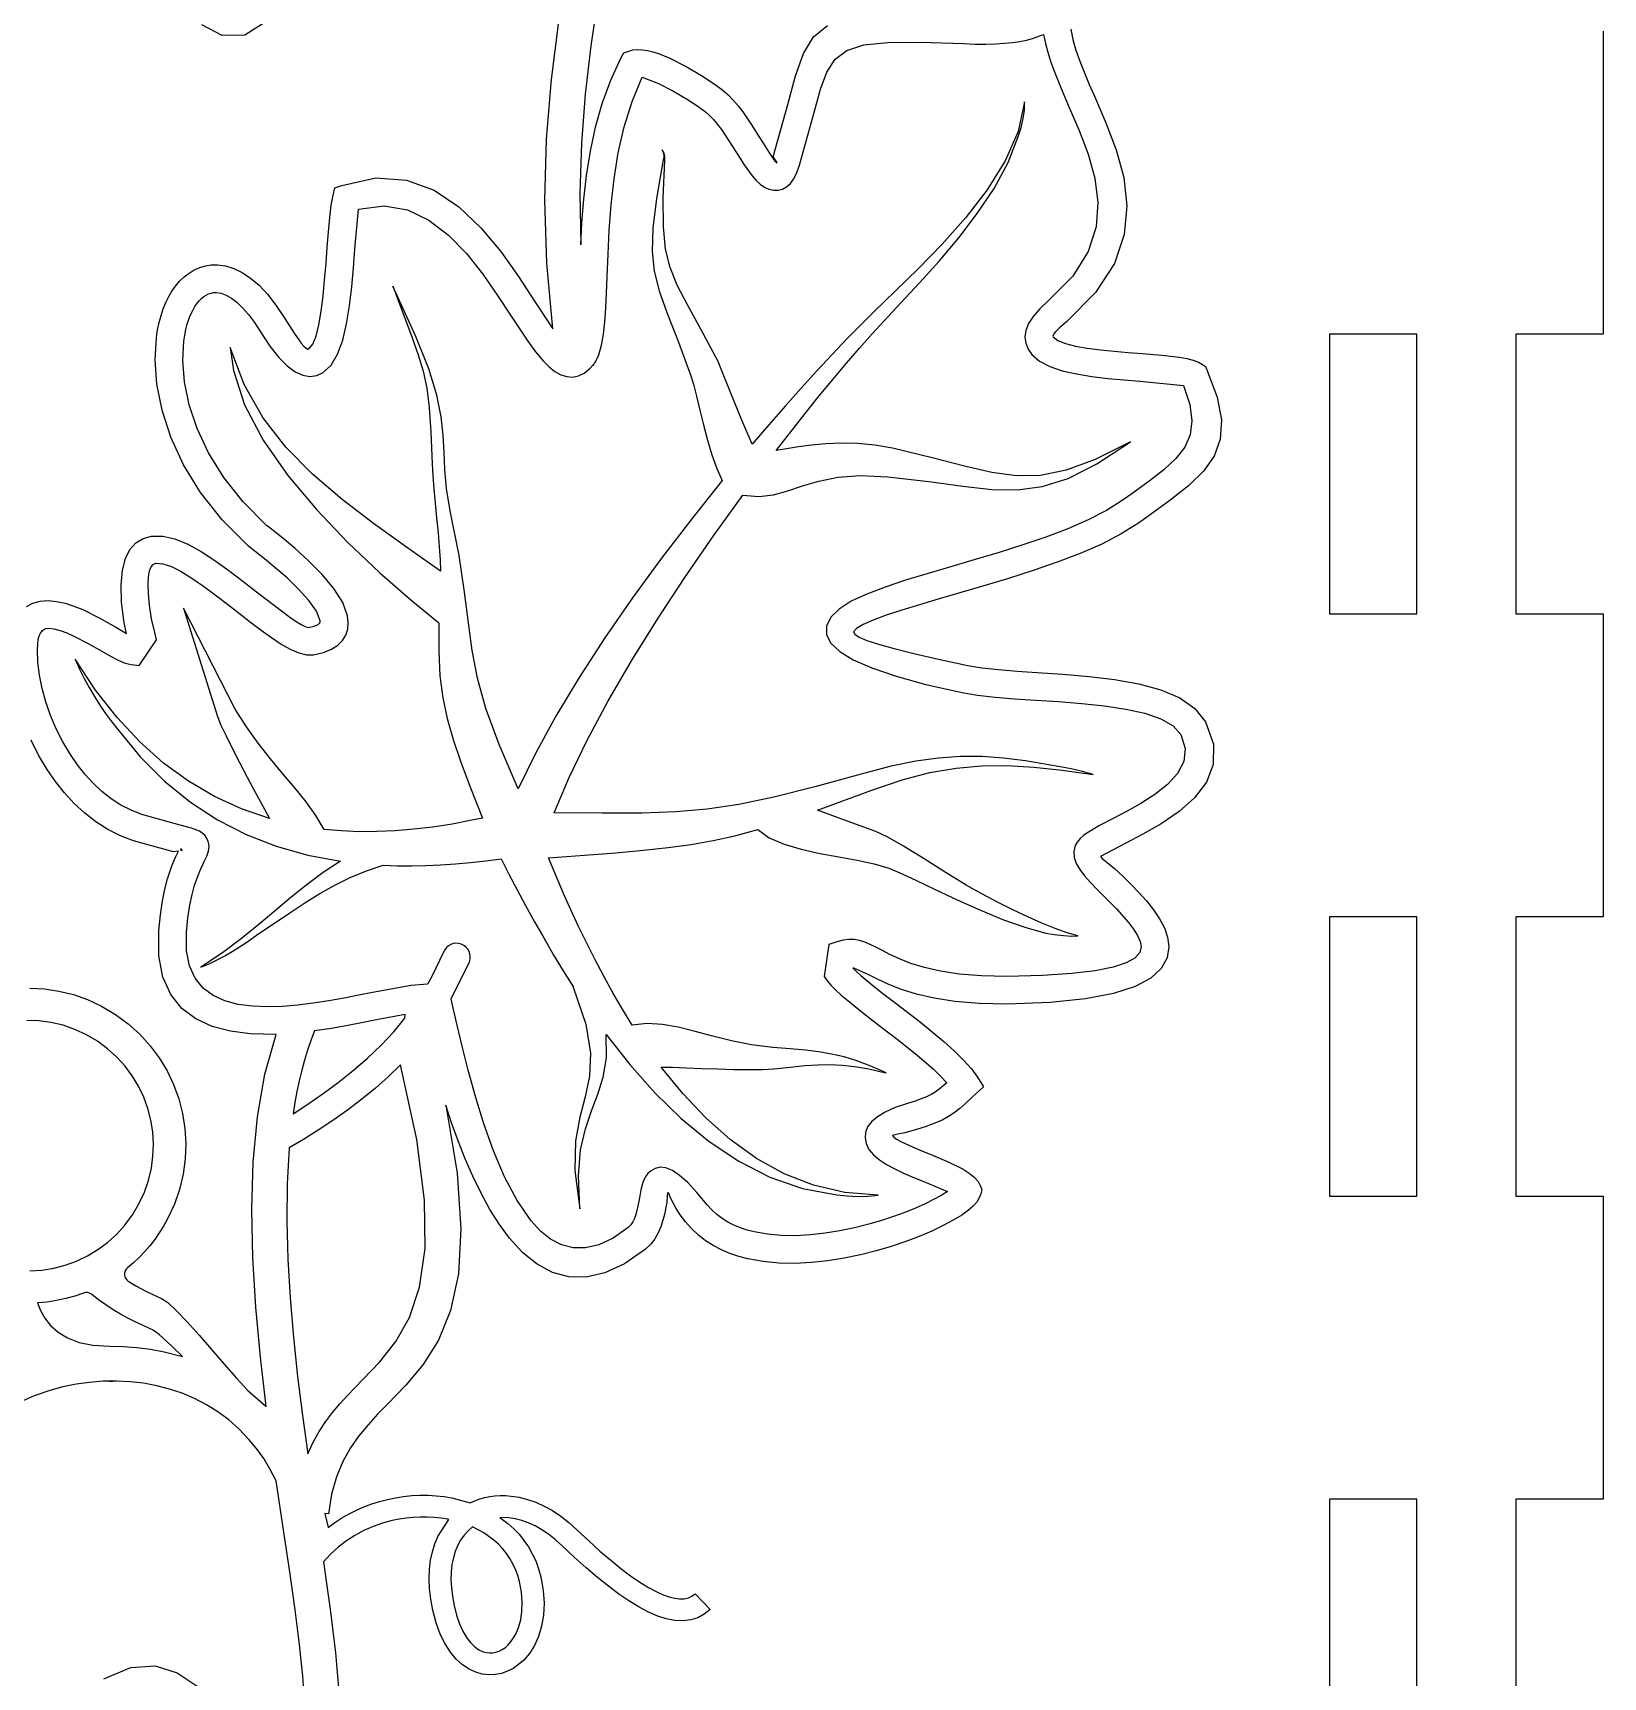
# Model space of a CAD drawing. Extents: x -338 to 50, y -399 to 300.
# Drawn here: x -297.4 to -243.5, y 82.3 to 138.7 of the extents above; entities that cross this region are included whole.
import ezdxf

# ---------------------------------------------------------------- set-up
doc = ezdxf.new("R2010")
doc.units = 0
doc.layers.add('LAYER_1', color=7, linetype='CONTINUOUS')

msp = doc.modelspace()

# ---------------------------------------------------------------- linework, layer by layer
at = {"layer": 'LAYER_1', "color": 250}
for points in [[(-278.0425, 139.8944), (-278.2823, 138.2607), (-278.4725, 136.6045), (-278.6009, 134.9186), (-278.6555, 133.1959), (-278.6241, 131.4293), (-278.5817, 132.1981), (-278.5176, 132.9956), (-278.4241, 133.8125), (-278.293, 134.6393), (-278.1165, 135.4665), (-277.8865, 136.2848), (-277.5952, 137.0845), (-277.2346, 137.8563), (-277.1494, 138.0176), (-276.9766, 138.0806), (-276.8324, 138.1181), (-276.6753, 138.1322), (-276.5071, 138.125), (-276.3295, 138.0983), (-276.1443, 138.054), (-275.9531, 137.994), (-275.7577, 137.9203), (-275.5599, 137.8346), (-275.0079, 137.5528), (-274.4835, 137.242), (-274.0446, 136.9533), (-273.7492, 136.7377), (-273.5667, 136.5781), (-273.392, 136.398), (-273.2248, 136.2014), (-273.0644, 135.9921), (-272.7625, 135.5518), (-272.4825, 135.1087), (-272.2818, 134.788), (-272.1068, 134.5181), (-271.9698, 134.3279), (-271.8831, 134.2464), (-271.9192, 134.2945), (-272.0161, 134.4467), (-271.515, 136.2493), (-271.2503, 137.2342), (-270.9805, 137.9984), (-270.6374, 138.5659), (-270.1529, 138.9604)], [(-297.6606, 119.0115), (-297.436, 119.1259), (-297.1834, 119.1905), (-296.9068, 119.2105), (-296.6221, 119.1869), (-296.3275, 119.1225), (-296.0273, 119.0248), (-295.7257, 118.9012), (-295.1361, 118.6068), (-294.5931, 118.2993), (-294.2237, 118.0876), (-294.3046, 118.4459), (-294.3876, 119.1552), (-294.4047, 119.7558), (-294.36, 120.254), (-294.2579, 120.6561), (-294.1024, 120.9684), (-293.8978, 121.1972), (-293.6481, 121.3488), (-293.3577, 121.4296), (-292.976, 121.4297), (-292.5611, 121.3296), (-292.1199, 121.1453), (-291.6591, 120.8926), (-291.1857, 120.5876), (-290.7063, 120.2461), (-290.2278, 119.8841), (-289.7571, 119.5175), (-289.1454, 119.0415), (-288.6124, 118.6432), (-288.3901, 118.4896), (-288.2049, 118.3751), (-288.0629, 118.3064), (-287.9698, 118.29), (-287.7731, 118.3363), (-287.6458, 118.3908), (-287.6058, 118.4206), (-287.5802, 118.4518), (-287.5679, 118.4843), (-287.5681, 118.5179), (-287.7007, 118.8502), (-287.9622, 119.2214), (-288.3122, 119.6093), (-288.7098, 119.9917), (-289.4856, 120.6508), (-289.9646, 121.0211), (-290.0373, 121.0777), (-290.9421, 121.9876), (-291.6805, 122.9261), (-292.2628, 123.8768), (-292.6993, 124.8235), (-293.0004, 125.7497), (-293.1765, 126.639), (-293.2379, 127.4752), (-293.1948, 128.2417), (-293.1541, 128.507), (-293.1007, 128.761), (-293.0352, 129.0029), (-292.9581, 129.2319), (-292.8698, 129.4473), (-292.7709, 129.6482), (-292.6619, 129.8339), (-292.5433, 130.0036), (-292.397, 130.1773), (-292.2397, 130.3295), (-292.0721, 130.4593), (-291.8948, 130.5658), (-291.7082, 130.648), (-291.5131, 130.7052), (-291.3099, 130.7363), (-291.0992, 130.7406), (-290.8219, 130.7043), (-290.5386, 130.6179), (-290.2509, 130.4793), (-289.9604, 130.2864), (-289.669, 130.0369), (-289.3783, 129.7287), (-289.09, 129.3596), (-288.8059, 128.9275), (-288.4693, 128.3958), (-288.222, 128.0539), (-288.1288, 127.9475), (-288.0544, 127.8805), (-287.9974, 127.8503), (-287.9567, 127.8541), (-287.8232, 128.012), (-287.7107, 128.295), (-287.6164, 128.6803), (-287.5378, 129.1451), (-287.4723, 129.6666), (-287.4172, 130.222), (-287.37, 130.7885), (-287.3279, 131.3433), (-287.287, 131.8789), (-287.2436, 132.3659), (-287.1927, 132.7886), (-287.1294, 133.1314), (-287.07, 133.3798), (-286.8304, 133.4666), (-285.6606, 133.7258), (-284.6073, 133.6509), (-283.6612, 133.301), (-282.8131, 132.7352), (-282.0537, 132.0128), (-281.3736, 131.1928), (-280.7637, 130.3343), (-280.2147, 129.4966), (-279.5799, 128.5438), (-279.7921, 130.7932), (-279.8572, 132.9604), (-279.7961, 135.0581), (-279.6294, 137.0995), (-279.378, 139.0975)], [(-289.3149, 139.1677), (-290.1541, 138.6278), (-290.9373, 138.62), (-291.638, 138.981)], [(-261.7987, 138.8338), (-261.7261, 138.4773), (-261.6201, 138.1081), (-261.4866, 137.7275), (-261.332, 137.3367), (-261.1623, 136.9373), (-260.9839, 136.5305), (-260.5909, 135.6203), (-260.2393, 134.6875), (-259.9818, 133.7352), (-259.8711, 132.7663), (-259.9598, 131.7839), (-260.3006, 130.791), (-260.9462, 129.7906), (-261.9493, 128.7858), (-262.1863, 128.5776), (-262.3353, 128.4258), (-262.3797, 128.3692), (-262.4057, 128.3245), (-262.4144, 128.291), (-262.407, 128.268), (-262.2392, 128.1431), (-261.9756, 128.0386), (-261.6335, 127.9519), (-261.2303, 127.8804), (-260.7831, 127.8214), (-260.3095, 127.7723), (-259.8265, 127.7304), (-259.3516, 127.6931), (-258.6684, 127.6372), (-258.0709, 127.5679), (-257.815, 127.5229), (-257.5934, 127.468), (-257.4104, 127.4012), (-257.2703, 127.3203), (-257.1735, 127.2471), (-257.1226, 127.1314), (-256.7765, 126.1961), (-256.6287, 125.4133), (-256.6658, 124.7506), (-256.8744, 124.1754), (-257.2413, 123.6553), (-257.7529, 123.158), (-258.396, 122.6509), (-259.1572, 122.1017), (-259.4779, 121.8723), (-260.0635, 121.5005), (-260.7344, 121.154), (-261.4739, 120.8304), (-262.2651, 120.5274), (-263.0913, 120.2429), (-263.9358, 119.9744), (-264.7818, 119.7199), (-265.6125, 119.4769), (-266.3228, 119.2696), (-266.9904, 119.0715), (-267.6001, 118.8838), (-268.137, 118.7076), (-268.586, 118.5442), (-268.9319, 118.3946), (-269.1597, 118.2601), (-269.2544, 118.1417), (-269.2177, 118.0589), (-269.0697, 117.9614), (-268.8013, 117.8478), (-268.4036, 117.7166), (-267.8675, 117.5662), (-267.1839, 117.3953), (-266.3439, 117.2023), (-265.3383, 116.9857), (-264.8528, 116.9056), (-264.2799, 116.8433), (-263.6397, 116.7924), (-262.9523, 116.7463), (-262.0659, 116.686), (-261.1695, 116.6097), (-260.2915, 116.5037), (-259.4604, 116.3545), (-258.7047, 116.1484), (-258.053, 115.872), (-257.5337, 115.5117), (-257.1754, 115.0539), (-256.9012, 114.2794), (-256.9053, 113.59), (-257.137, 112.9791), (-257.5456, 112.4403), (-258.0803, 111.9668), (-258.6905, 111.5523), (-259.3254, 111.1901), (-259.9344, 110.8736), (-260.7727, 110.4288), (-260.7202, 110.3546), (-260.551, 110.2183), (-260.3023, 110.0185), (-260.0115, 109.7535), (-259.7388, 109.4804), (-259.4647, 109.1958), (-259.2006, 108.9014), (-258.9581, 108.5987), (-258.7486, 108.2891), (-258.5838, 107.9742), (-258.4751, 107.6555), (-258.4341, 107.3345), (-258.4925, 106.9421), (-258.6902, 106.5777), (-259.0484, 106.248), (-259.588, 105.9598), (-260.3301, 105.7201), (-261.2957, 105.5355), (-262.5059, 105.413), (-263.9817, 105.3593), (-264.9442, 105.3776), (-265.7753, 105.4473), (-266.488, 105.5581), (-267.0952, 105.6996), (-267.6098, 105.8615), (-268.0448, 106.0333), (-268.4133, 106.2047), (-268.7281, 106.3653), (-269.2668, 106.6029), (-269.2702, 106.5797), (-269.0097, 106.3407), (-268.6617, 106.0534), (-268.2483, 105.7284), (-267.7916, 105.3765), (-266.9616, 104.7329), (-266.1611, 104.0758), (-265.7997, 103.7523), (-265.4792, 103.4375), (-265.2105, 103.1356), (-265.005, 102.8505), (-264.7993, 102.5177), (-265.1719, 102.1743), (-265.4068, 101.9591), (-265.6123, 101.7788), (-265.8044, 101.6266), (-265.9991, 101.4954), (-266.2124, 101.3782), (-266.4606, 101.2681), (-266.7595, 101.1582), (-267.1253, 101.0414), (-267.4925, 100.9412), (-267.7405, 100.8885), (-267.8795, 100.8635), (-267.9197, 100.8468), (-267.8757, 100.7908), (-267.779, 100.7227), (-267.6377, 100.6444), (-267.4597, 100.5579), (-267.0263, 100.3679), (-266.5433, 100.1684), (-265.985, 99.9339), (-265.4919, 99.6899), (-265.2854, 99.5594), (-265.1138, 99.4206), (-264.9835, 99.2715), (-264.9006, 99.1101), (-264.8569, 98.981), (-264.887, 98.8504), (-264.9391, 98.707), (-265.0282, 98.5635), (-265.1524, 98.4212), (-265.3099, 98.2812), (-265.5427, 98.1142), (-265.8341, 97.937), (-266.1782, 97.7538), (-266.569, 97.5685), (-267.0006, 97.3852), (-267.4673, 97.208), (-267.9631, 97.0408), (-268.4821, 96.8877), (-269.0219, 96.7518), (-269.576, 96.6369), (-270.1388, 96.547), (-270.7046, 96.486), (-271.2678, 96.4578), (-271.8226, 96.4665), (-272.3635, 96.5159), (-272.8847, 96.61), (-273.1991, 96.6934), (-273.5026, 96.7965), (-273.794, 96.9203), (-274.072, 97.0658), (-274.3353, 97.2337), (-274.5828, 97.425), (-274.813, 97.6406), (-275.0249, 97.8814), (-275.2072, 98.1257), (-275.3446, 98.3375), (-275.4445, 98.5159), (-275.5142, 98.66), (-275.5614, 98.769), (-275.5933, 98.842), (-275.6175, 98.8781), (-275.6414, 98.8763), (-275.6559, 98.774), (-275.6721, 98.5439), (-275.7502, 98.1352), (-275.8732, 97.7104), (-275.9628, 97.5026), (-276.0771, 97.3036), (-276.2206, 97.1176), (-276.3979, 96.949), (-277.1195, 96.445), (-277.7993, 96.1274), (-278.4384, 95.9815), (-279.0381, 95.9929), (-279.5995, 96.1468), (-280.1238, 96.4288), (-280.6122, 96.8242), (-281.0658, 97.3184), (-281.4154, 97.7897), (-281.7431, 98.3075), (-282.049, 98.8627), (-282.3334, 99.4464), (-282.5964, 100.0495), (-282.8384, 100.663), (-283.0596, 101.2778), (-283.2601, 101.8849), (-282.8698, 99.5569), (-282.7365, 97.6459), (-282.8231, 96.0927), (-283.0927, 94.8382), (-283.508, 93.823), (-284.0321, 92.9881), (-284.6279, 92.2742), (-285.2582, 91.6221), (-285.5977, 91.2762), (-285.9284, 90.919), (-286.2427, 90.5382), (-286.5325, 90.1216), (-286.7901, 89.6571), (-287.0076, 89.1324), (-287.1771, 88.5353), (-287.2908, 87.8537), (-287.4093, 87.8672), (-287.3003, 87.3935), (-287.068, 87.564), (-286.8277, 87.72), (-286.5802, 87.8616), (-286.3263, 87.9888), (-286.067, 88.1016), (-285.8031, 88.2002), (-285.5353, 88.2846), (-285.2647, 88.3548), (-284.9859, 88.412), (-284.7057, 88.4546), (-284.425, 88.4825), (-284.1449, 88.4959), (-283.8661, 88.4948), (-283.5897, 88.4794), (-283.3167, 88.4496), (-283.0478, 88.4055), (-282.4159, 88.2389), (-282.2568, 88.31), (-282.0924, 88.3693), (-281.9231, 88.4167), (-281.7492, 88.4521), (-281.5712, 88.4753), (-281.3895, 88.4861), (-281.2046, 88.4845), (-281.0169, 88.4702), (-280.7381, 88.4262), (-280.4552, 88.3544), (-280.1698, 88.2543), (-279.8833, 88.1253), (-279.597, 87.967), (-279.3124, 87.7789), (-279.0308, 87.5606), (-278.7538, 87.3115), (-278.3508, 86.9304), (-277.965, 86.5814), (-277.5964, 86.2649), (-277.2452, 85.9811), (-276.9113, 85.7302), (-276.5949, 85.5126), (-276.296, 85.3286), (-276.0146, 85.1783), (-275.7945, 85.0795), (-275.59, 85.0064), (-275.4012, 84.959), (-275.2283, 84.9376), (-275.0711, 84.9423), (-274.9298, 84.9734), (-274.8044, 85.0311), (-274.6951, 85.1155), (-274.1765, 84.5765), (-274.3821, 84.41), (-274.6065, 84.2892), (-274.8494, 84.2139), (-275.111, 84.1838), (-275.3912, 84.1984), (-275.6899, 84.2574), (-276.0071, 84.3606), (-276.3428, 84.5075), (-276.6514, 84.6717), (-276.9765, 84.8704), (-277.3182, 85.1034), (-277.6762, 85.3704), (-278.0507, 85.6711), (-278.4416, 86.0052), (-278.8488, 86.3724), (-279.2724, 86.7725), (-279.5008, 86.9785), (-279.7312, 87.1589), (-279.9626, 87.3141), (-280.1939, 87.4445), (-280.424, 87.5504), (-280.6517, 87.6324), (-280.8762, 87.6908), (-281.0961, 87.726), (-281.4034, 87.7368), (-281.1256, 87.5265), (-280.9275, 87.348), (-280.7437, 87.155), (-280.5752, 86.9475), (-280.4231, 86.7257), (-280.2883, 86.4896), (-280.1718, 86.2392), (-280.0747, 85.9747), (-279.9978, 85.6962), (-279.9149, 85.2297), (-279.8857, 84.7896), (-279.9057, 84.3781), (-279.9704, 83.9978), (-280.0751, 83.651), (-280.2153, 83.34), (-280.3865, 83.0672), (-280.584, 82.8351), (-280.7576, 82.68), (-280.9436, 82.552), (-281.1398, 82.452), (-281.3444, 82.3811), (-281.5616, 82.3394), (-281.7822, 82.3308), (-282.004, 82.3563), (-282.225, 82.4168), (-282.4581, 82.5223), (-282.6837, 82.6713), (-282.8989, 82.8652), (-283.1003, 83.1054), (-283.285, 83.3931), (-283.4497, 83.7298), (-283.5913, 84.1167), (-283.7067, 84.5552), (-283.7754, 84.9301), (-283.8158, 85.2891), (-283.829, 85.6318), (-283.8162, 85.9575), (-283.7788, 86.2657), (-283.7178, 86.5562), (-283.6346, 86.8282), (-283.5303, 87.0813), (-283.1562, 87.6638), (-283.1884, 87.6701), (-283.4194, 87.7079), (-283.6542, 87.7335), (-283.892, 87.7467), (-284.132, 87.7475), (-284.3734, 87.7358), (-284.6153, 87.7116), (-284.857, 87.6748), (-285.0977, 87.6254), (-285.4284, 87.5357), (-285.7533, 87.4213), (-286.0701, 87.2821), (-286.3767, 87.1179), (-286.6708, 86.9286), (-286.9504, 86.714), (-287.2132, 86.474), (-287.4571, 86.2084), (-287.3384, 85.3845), (-287.2291, 84.5901), (-287.1317, 83.8279), (-287.0487, 83.101), (-286.9828, 82.4122), (-286.9363, 81.7642)], [(-243.5198, 138.7602), (-243.5198, 128.3602), (-246.5198, 128.3602), (-246.5198, 118.7602), (-243.5198, 118.7602), (-243.5198, 108.3603), (-246.5198, 108.3603), (-246.5198, 98.7603), (-243.5198, 98.7603), (-243.5198, 88.3603), (-246.5198, 88.3603), (-246.5198, 78.7603), (-243.5198, 78.7603), (-243.5198, 68.3603), (-246.5198, 68.3603), (-246.5198, 58.7603), (-243.5198, 58.7603), (-243.5198, 48.3603), (-246.5198, 48.3603), (-246.5198, 38.7603), (-243.5198, 38.7603), (-243.5198, 28.3603)], [(-297.5393, 105.9116), (-297.0391, 105.8835), (-296.5396, 105.8081), (-296.0439, 105.6845), (-295.5552, 105.5116), (-295.0767, 105.2885), (-294.6004, 105.0063), (-294.1633, 104.6836), (-293.7666, 104.3242), (-293.4116, 103.9317), (-293.0992, 103.5099), (-292.8307, 103.0624), (-292.6072, 102.5929), (-292.4298, 102.1051), (-292.2998, 101.6026), (-292.2181, 101.0891), (-292.1861, 100.5682), (-292.2047, 100.0437), (-292.2752, 99.5192), (-292.3986, 98.9983), (-292.5762, 98.4849), (-292.8091, 97.9824), (-292.9467, 97.7365), (-293.0951, 97.5004), (-293.2539, 97.2744), (-293.4225, 97.0587), (-293.6005, 96.8532), (-293.7874, 96.6584), (-293.9828, 96.4742), (-294.1861, 96.3008), (-294.2329, 96.2532), (-294.266, 96.1981), (-294.2847, 96.1366), (-294.2886, 96.0699), (-294.2776, 96.0041), (-294.2524, 95.945), (-294.2135, 95.8938), (-294.1618, 95.8515), (-293.8732, 95.6748), (-293.585, 95.5166), (-293.2983, 95.3767), (-293.0142, 95.2551), (-292.7983, 95.1098), (-292.4997, 94.8293), (-292.1377, 94.4454), (-291.7316, 93.9898), (-291.3006, 93.4945), (-290.864, 92.9913), (-290.441, 92.512), (-290.0509, 92.0885), (-289.4268, 91.5379), (-289.6242, 93.2412), (-289.7813, 94.9512), (-289.8839, 96.6496), (-289.9179, 98.3178), (-289.8691, 99.9375), (-289.7234, 101.4901), (-289.4667, 102.9572), (-289.0848, 104.3205), (-289.9721, 104.3374), (-290.6547, 104.427), (-291.2834, 104.5948), (-291.8435, 104.8523), (-292.3208, 105.2112), (-292.7007, 105.6828), (-292.9688, 106.2789), (-293.1107, 107.011), (-293.1119, 107.8906), (-293.0577, 108.4285), (-292.9862, 108.9002), (-292.9018, 109.3104), (-292.8089, 109.6638), (-292.7119, 109.9652), (-292.6152, 110.2192), (-292.523, 110.4307), (-292.4399, 110.6042), (-292.6101, 110.5817), (-293.9771, 110.9657), (-294.4298, 111.1359), (-294.8608, 111.3532), (-295.2692, 111.6136), (-295.6543, 111.9129), (-296.0156, 112.2469), (-296.3521, 112.6116), (-296.6633, 113.0028), (-296.9484, 113.4164), (-297.2398, 113.9088), (-297.496, 114.4199)], [(-297.5429, 96.2031), (-297.1291, 96.2286), (-296.7211, 96.2934), (-296.3218, 96.3967), (-295.9342, 96.5376), (-295.5612, 96.7152), (-295.2057, 96.9285), (-294.8706, 97.1767), (-294.5588, 97.4589), (-294.2732, 97.7741), (-294.0168, 98.1214), (-293.7925, 98.5), (-293.6075, 98.8992), (-293.4664, 99.3072), (-293.3683, 99.721), (-293.3122, 100.1378), (-293.2974, 100.5546), (-293.3229, 100.9685), (-293.3877, 101.3765), (-293.491, 101.7757), (-293.6319, 102.1633), (-293.8095, 102.5363), (-294.0228, 102.8918), (-294.271, 103.227), (-294.5532, 103.5388), (-294.8684, 103.8243), (-295.2157, 104.0807), (-295.5943, 104.305), (-295.9935, 104.49), (-296.4015, 104.6312), (-296.8154, 104.7293), (-297.2322, 104.7853), (-297.6489, 104.8001)], [(-288.1007, 81.3194), (-288.1653, 82.28), (-288.2798, 83.3681), (-288.4339, 84.5674), (-288.6175, 85.8613), (-288.8205, 87.2335), (-289.079, 88.9865), (-289.2857, 89.3831), (-289.5116, 89.7532), (-289.7556, 90.0973), (-290.0167, 90.4157), (-290.3523, 90.766), (-290.7093, 91.0807), (-291.0856, 91.3605), (-291.4792, 91.606), (-291.8878, 91.8177), (-292.3095, 91.9964), (-292.7422, 92.1425), (-293.1838, 92.2568), (-293.6391, 92.341), (-294.0994, 92.394), (-294.5626, 92.4165), (-295.0266, 92.409), (-295.4894, 92.3722), (-295.9486, 92.3068), (-296.4024, 92.2132), (-296.8484, 92.0923), (-297.3884, 91.9049), (-297.9082, 91.6776)], [(-294.9968, 82.1936), (-294.0759, 82.5866), (-293.2372, 82.6346), (-292.4765, 82.3998), (-291.7897, 81.9443)]]:
    msp.add_lwpolyline(points, dxfattribs=at)
for points in [[(-283.078, 105.5377), (-282.4473, 106.8046), (-282.4226, 106.8978), (-282.417, 106.9913), (-282.4296, 107.0825), (-282.4592, 107.169), (-282.5047, 107.2482), (-282.5649, 107.3178), (-282.6388, 107.3753), (-282.7253, 107.4181), (-282.8185, 107.4428), (-282.9119, 107.4483), (-283.0031, 107.4357), (-283.0895, 107.4061), (-283.1687, 107.3606), (-283.2383, 107.3004), (-283.2958, 107.2265), (-283.3386, 107.1401), (-283.7336, 106.3102), (-283.8828, 106.0396), (-284.4452, 105.999), (-285.775, 105.7558), (-286.2494, 105.66), (-286.7513, 105.563), (-287.2729, 105.4705), (-287.8064, 105.3885), (-288.3437, 105.3228), (-288.8771, 105.2795), (-289.3986, 105.2642), (-289.9004, 105.283), (-290.3926, 105.3473), (-290.8459, 105.4674), (-291.2499, 105.6514), (-291.5942, 105.9076), (-291.8684, 106.2442), (-292.0621, 106.6695), (-292.1649, 107.1917), (-292.1663, 107.819), (-292.1154, 108.3195), (-292.0485, 108.7533), (-291.9698, 109.1256), (-291.8839, 109.4416), (-291.7081, 109.9262), (-291.5564, 110.2493), (-291.4648, 110.4396), (-291.4052, 110.6061), (-291.3905, 110.6866), (-291.3877, 110.7685), (-291.3979, 110.8543), (-291.4225, 110.9464), (-291.4721, 111.0621), (-291.5366, 111.156), (-291.6184, 111.2324), (-291.7201, 111.2955), (-291.993, 111.3993), (-292.3752, 111.5017), (-293.6931, 111.8735), (-294.0619, 112.0131), (-294.4144, 112.1931), (-294.7499, 112.4102), (-295.0678, 112.6609), (-295.3673, 112.9415), (-295.6477, 113.2486), (-295.9085, 113.5786), (-296.1488, 113.9282), (-296.4062, 114.3624), (-296.6324, 114.8119), (-296.8264, 115.2713), (-296.9872, 115.7349), (-297.1139, 116.1972), (-297.2053, 116.6527), (-297.2604, 117.0959), (-297.2783, 117.5211), (-297.2708, 117.7124), (-297.25, 117.8712), (-297.2171, 117.9996), (-297.1731, 118.0998), (-297.1192, 118.1739), (-297.0564, 118.2241), (-296.9857, 118.2525), (-296.9084, 118.2614), (-296.7134, 118.2412), (-296.4974, 118.1858), (-296.266, 118.1018), (-296.0246, 117.9956), (-295.5338, 117.7424), (-295.0689, 117.4778), (-294.7718, 117.3077), (-294.5049, 117.1661), (-294.2695, 117.0645), (-294.0669, 117.0148), (-293.7868, 116.985), (-293.1859, 117.8604), (-293.2515, 118.1179), (-293.3675, 118.5918), (-293.4309, 119.0594), (-293.4673, 119.4527), (-293.4783, 119.7759), (-293.4656, 120.0333), (-293.431, 120.2294), (-293.376, 120.3683), (-293.3024, 120.4546), (-293.2118, 120.4924), (-292.9728, 120.4779), (-292.6809, 120.3791), (-292.3455, 120.2095), (-291.976, 119.9826), (-291.5817, 119.7119), (-291.172, 119.4108), (-290.7564, 119.0927), (-290.3441, 118.7711), (-289.9651, 118.4757), (-289.5983, 118.1965), (-289.2464, 117.9424), (-288.9119, 117.7222), (-288.5975, 117.5445), (-288.3057, 117.4182), (-288.0391, 117.3519), (-287.8003, 117.3545), (-287.4604, 117.4358), (-287.1828, 117.5457), (-286.9641, 117.6821), (-286.8008, 117.8428), (-286.6894, 118.0257), (-286.6266, 118.2288), (-286.6089, 118.45), (-286.6328, 118.6871), (-286.7981, 119.1483), (-287.1059, 119.6326), (-287.5106, 120.1177), (-287.9667, 120.5816), (-288.4288, 121.0019), (-288.8511, 121.3566), (-289.1883, 121.6235), (-289.3948, 121.7803), (-289.4015, 121.7838), (-290.2156, 122.5998), (-290.8805, 123.4373), (-291.4055, 124.2822), (-291.7998, 125.1204), (-292.0726, 125.9378), (-292.2331, 126.7202), (-292.2906, 127.4536), (-292.2543, 128.1238), (-292.2238, 128.3259), (-292.1846, 128.518), (-292.1373, 128.6995), (-292.0821, 128.8697), (-292.0193, 129.0282), (-291.9494, 129.1744), (-291.8727, 129.3076), (-291.7895, 129.4275), (-291.7187, 129.5126), (-291.6445, 129.5873), (-291.567, 129.651), (-291.4866, 129.7035), (-291.4035, 129.7441), (-291.318, 129.7726), (-291.2304, 129.7884), (-291.141, 129.7911), (-290.9757, 129.7656), (-290.8016, 129.7023), (-290.6195, 129.5995), (-290.4303, 129.4555), (-290.2347, 129.2687), (-290.0335, 129.0375), (-289.8274, 128.7601), (-289.6173, 128.435), (-289.2987, 127.9486), (-288.9953, 127.5623), (-288.7065, 127.2708), (-288.4319, 127.0686), (-288.1708, 126.9501), (-287.9229, 126.9099), (-287.6875, 126.9426), (-287.4641, 127.0426), (-287.191, 127.2967), (-286.9717, 127.6765), (-286.7989, 128.1585), (-286.6655, 128.719), (-286.564, 129.3343), (-286.4872, 129.9809), (-286.428, 130.635), (-286.3789, 131.2731), (-286.2528, 132.6553), (-285.3783, 132.7664), (-284.5748, 132.6232), (-283.838, 132.2714), (-283.1639, 131.7566), (-282.5484, 131.1245), (-281.9875, 130.4208), (-281.477, 129.6912), (-281.0129, 128.9814), (-280.7198, 128.5303), (-280.4413, 128.117), (-280.1742, 127.7515), (-279.9153, 127.4442), (-279.7111, 127.2432), (-279.5089, 127.0836), (-279.3079, 126.9689), (-279.1074, 126.9024), (-278.9067, 126.8876), (-278.705, 126.9279), (-278.5017, 127.0267), (-278.296, 127.1875), (-278.1321, 127.3911), (-278.0053, 127.6561), (-277.91, 127.9788), (-277.8408, 128.3554), (-277.7922, 128.7819), (-277.7588, 129.2546), (-277.7351, 129.7696), (-277.7158, 130.3231), (-277.6879, 131.1026), (-277.6468, 131.9334), (-277.5816, 132.8009), (-277.4814, 133.6907), (-277.3351, 134.5881), (-277.1318, 135.4788), (-276.8605, 136.3481), (-276.5103, 137.1816), (-275.9539, 136.9701), (-275.4621, 136.719), (-274.995, 136.4423), (-274.6041, 136.1853), (-274.3412, 135.9933), (-274.203, 135.8705), (-274.0659, 135.7249), (-273.9303, 135.5606), (-273.7966, 135.3819), (-273.5368, 134.9977), (-273.2898, 134.6058), (-273.0133, 134.1705), (-272.7423, 133.7944), (-272.6049, 133.6379), (-272.4641, 133.5074), (-272.3183, 133.4067), (-272.166, 133.3395), (-271.9986, 133.3026), (-271.8408, 133.3011), (-271.6927, 133.3374), (-271.5547, 133.4137), (-271.4271, 133.5324), (-271.3102, 133.6958), (-271.2043, 133.9063), (-271.1097, 134.1662), (-270.5937, 136.0109), (-270.3885, 136.7712), (-270.1743, 137.361), (-269.8938, 137.7984), (-269.4891, 138.1016), (-268.9028, 138.2888), (-268.0773, 138.378), (-266.9549, 138.3874), (-265.478, 138.3353), (-265.0791, 138.3219), (-264.7136, 138.3196), (-264.3794, 138.3278), (-264.0747, 138.346), (-263.7974, 138.3737), (-263.5458, 138.4104), (-263.3179, 138.4557), (-263.1117, 138.509), (-262.731, 138.648), (-262.6712, 138.3448), (-262.5919, 138.0391), (-262.4958, 137.731), (-262.3854, 137.4202), (-262.132, 136.79), (-261.8521, 136.1475), (-261.5095, 135.3548), (-261.2015, 134.5437), (-260.9722, 133.7183), (-260.8661, 132.8823), (-260.9275, 132.0399), (-261.2007, 131.1948), (-261.7301, 130.3511), (-262.5599, 129.5127), (-262.8613, 129.2353), (-263.0895, 128.972), (-263.2482, 128.7221), (-263.3412, 128.4852), (-263.3725, 128.2609), (-263.3458, 128.0484), (-263.265, 127.8475), (-263.1339, 127.6575), (-262.8721, 127.4314), (-262.5179, 127.2493), (-262.0886, 127.1053), (-261.6016, 126.9934), (-261.0742, 126.9077), (-260.5238, 126.8421), (-259.9677, 126.7907), (-259.4232, 126.7475), (-257.9253, 126.5935), (-257.7094, 125.9398), (-257.6371, 125.3846), (-257.6991, 124.9056), (-257.8864, 124.4806), (-258.19, 124.0875), (-258.6008, 123.7041), (-259.1096, 123.3081), (-259.7074, 122.8775), (-260.0316, 122.6466), (-260.5718, 122.3058), (-261.2007, 121.9848), (-261.9013, 121.682), (-262.6564, 121.396), (-263.449, 121.1251), (-264.262, 120.8678), (-265.0782, 120.6226), (-265.8806, 120.388), (-266.6995, 120.1481), (-267.4704, 119.9127), (-268.1772, 119.6773), (-268.8038, 119.4372), (-269.334, 119.1876), (-269.7519, 118.924), (-270.0412, 118.6416), (-270.1858, 118.3358), (-270.1808, 118.0416), (-270.0337, 117.7516), (-269.7332, 117.465), (-269.268, 117.1809), (-268.6267, 116.8986), (-267.7979, 116.6173), (-266.7702, 116.3361), (-265.5323, 116.0543), (-265.0026, 115.9657), (-264.3953, 115.8983), (-263.727, 115.8445), (-263.0142, 115.7966), (-262.2209, 115.7433), (-261.4206, 115.6795), (-260.6409, 115.5969), (-259.9094, 115.4873), (-259.2536, 115.3424), (-258.701, 115.154), (-258.2794, 114.9138), (-258.0161, 114.6136), (-257.8666, 114.1318), (-257.9183, 113.6859), (-258.134, 113.2751), (-258.4763, 112.8988), (-258.9079, 112.5561), (-259.3915, 112.2463), (-259.8899, 111.9686), (-260.3657, 111.7222), (-260.8141, 111.489), (-261.1911, 111.267), (-261.3463, 111.1557), (-261.4759, 111.0417), (-261.5771, 110.9233), (-261.6474, 110.7986), (-261.6965, 110.5984), (-261.6814, 110.3962), (-261.61, 110.1908), (-261.49, 109.9814), (-261.3293, 109.7668), (-261.1357, 109.5461), (-260.9171, 109.3181), (-260.6814, 109.0818), (-260.2303, 108.6255), (-259.8126, 108.1588), (-259.6401, 107.9318), (-259.5045, 107.7144), (-259.4155, 107.5106), (-259.3824, 107.3245), (-259.4322, 107.1261), (-259.5976, 106.9413), (-259.8959, 106.7735), (-260.3446, 106.6261), (-260.961, 106.5025), (-261.7628, 106.406), (-262.7672, 106.3399), (-263.9917, 106.3078), (-264.8692, 106.324), (-265.6251, 106.3863), (-266.2717, 106.4854), (-266.821, 106.6121), (-267.2852, 106.7569), (-267.6765, 106.9107), (-268.007, 107.0642), (-268.289, 107.208), (-268.4952, 107.3141), (-268.6876, 107.4071), (-268.8712, 107.4835), (-269.051, 107.54), (-269.232, 107.5733), (-269.4191, 107.5798), (-269.6173, 107.5563), (-269.8316, 107.4993), (-270.1057, 107.4077), (-270.2713, 106.3073), (-270.1526, 106.1489), (-270.0294, 106.0025), (-269.8697, 105.841), (-269.6774, 105.6654), (-269.4568, 105.4773), (-268.9469, 105.0683), (-268.3725, 104.6246), (-267.7183, 104.1192), (-267.0776, 103.6073), (-266.7789, 103.3562), (-266.5035, 103.1124), (-266.258, 102.8788), (-266.049, 102.6583), (-266.1882, 102.5375), (-266.3203, 102.4328), (-266.4529, 102.3407), (-266.5941, 102.2577), (-266.7515, 102.1806), (-266.9332, 102.1059), (-267.1467, 102.0301), (-267.4001, 101.9498), (-267.8241, 101.8043), (-268.1689, 101.6499), (-268.439, 101.4873), (-268.6389, 101.317), (-268.7732, 101.1398), (-268.8465, 100.9561), (-268.8632, 100.7667), (-268.828, 100.5721), (-268.7311, 100.3691), (-268.5748, 100.1824), (-268.3683, 100.01), (-268.1207, 99.8497), (-267.8412, 99.6996), (-267.5391, 99.5576), (-267.2235, 99.4216), (-266.9035, 99.2897), (-266.0338, 98.9262), (-266.2489, 98.7905), (-266.5068, 98.6483), (-266.8036, 98.5022), (-267.1354, 98.3548), (-267.4984, 98.2088), (-267.8889, 98.0666), (-268.3028, 97.9311), (-268.7365, 97.8046), (-269.2265, 97.6808), (-269.7277, 97.5757), (-270.2348, 97.4929), (-270.7425, 97.4359), (-271.2455, 97.4082), (-271.7384, 97.4134), (-272.2159, 97.455), (-272.6728, 97.5366), (-272.9133, 97.5999), (-273.1446, 97.6773), (-273.3656, 97.7693), (-273.5754, 97.8766), (-273.7728, 97.9997), (-273.9569, 98.1394), (-274.1267, 98.2963), (-274.2811, 98.4709), (-274.6367, 98.8959), (-274.9522, 99.2288), (-275.2315, 99.4753), (-275.4789, 99.6414), (-275.6983, 99.7331), (-275.8941, 99.7561), (-276.0702, 99.7165), (-276.2308, 99.6201), (-276.3168, 99.539), (-276.3868, 99.4472), (-276.4433, 99.3453), (-276.4886, 99.2341), (-276.5556, 98.9861), (-276.6075, 98.7083), (-276.6603, 98.4237), (-276.7331, 98.137), (-276.7814, 98.0032), (-276.8399, 97.8813), (-276.9102, 97.7755), (-276.9943, 97.6899), (-277.5137, 97.3258), (-278.0017, 97.0946), (-278.4593, 96.9858), (-278.8875, 96.989), (-279.2872, 97.0938), (-279.6594, 97.29), (-280.0049, 97.5671), (-280.3249, 97.9147), (-280.8091, 98.6155), (-281.2402, 99.4303), (-281.6208, 100.3221), (-281.9538, 101.2535), (-282.2418, 102.1873), (-282.4876, 103.0865), (-282.6938, 103.9138), (-282.8632, 104.6319), (-282.9896, 105.1736), (-283.078, 105.5377)], [(-279.7358, 110.3764), (-278.4959, 110.4695), (-277.4176, 110.5541), (-276.4689, 110.6386), (-275.6177, 110.7313), (-274.8321, 110.8403), (-274.0801, 110.974), (-273.3298, 111.1406), (-272.5491, 111.3484), (-272.1536, 111.0674), (-271.6451, 110.8471), (-271.056, 110.6737), (-270.419, 110.5334), (-269.7667, 110.4126), (-269.1315, 110.2973), (-268.5462, 110.1738), (-268.0432, 110.0283), (-267.6625, 109.8688), (-267.1185, 109.6146), (-266.4509, 109.296), (-265.6994, 108.9433), (-264.9039, 108.5868), (-264.1042, 108.2567), (-263.34, 107.9834), (-262.6511, 107.7971), (-262.3719, 107.7484), (-262.053, 107.7088), (-261.7593, 107.6893), (-261.5557, 107.7013), (-261.9195, 107.8114), (-262.3329, 107.9589), (-262.7875, 108.1405), (-263.275, 108.3528), (-263.787, 108.5924), (-264.3153, 108.8561), (-264.8516, 109.1405), (-265.3875, 109.4423), (-266.0795, 109.8632), (-266.8349, 110.3416), (-267.5384, 110.7837), (-268.0748, 111.0959), (-268.4935, 111.2806), (-269.0684, 111.496), (-269.7512, 111.7416), (-270.4939, 112.0169), (-268.6301, 112.7008), (-267.5927, 113.0551), (-266.6377, 113.3062), (-265.7361, 113.4647), (-264.8593, 113.5412), (-263.9785, 113.5464), (-263.065, 113.4909), (-262.0901, 113.3854), (-261.025, 113.2405), (-261.3984, 113.3438), (-261.7798, 113.4325), (-262.1674, 113.5071), (-262.56, 113.5681), (-263.3525, 113.7059), (-264.1089, 113.8031), (-264.8466, 113.8555), (-265.5834, 113.8586), (-266.3367, 113.808), (-267.1241, 113.6995), (-267.9632, 113.5287), (-268.8715, 113.2913), (-270.5866, 112.8132), (-271.9934, 112.4588), (-273.1914, 112.21), (-274.2802, 112.049), (-275.3595, 111.9579), (-276.5288, 111.9188), (-277.8877, 111.9138), (-279.5358, 111.9251), (-279.0388, 113.1208), (-278.4185, 114.4031), (-277.692, 115.7525), (-276.8763, 117.1498), (-275.9885, 118.5756), (-275.0457, 120.0103), (-274.0649, 121.4348), (-273.0633, 122.8295), (-272.5071, 122.7872), (-272.004, 122.8493), (-271.518, 122.981), (-271.0129, 123.1476), (-270.4527, 123.3141), (-269.8014, 123.4458), (-269.023, 123.508), (-268.0814, 123.4657), (-266.672, 123.2975), (-265.5059, 123.1385), (-264.5142, 123.0296), (-263.6276, 123.0113), (-262.777, 123.1245), (-261.8933, 123.4099), (-260.9073, 123.9083), (-259.75, 124.6604), (-260.9556, 124.0592), (-261.9604, 123.6859), (-262.8383, 123.5087), (-263.6634, 123.4954), (-264.5098, 123.6142), (-265.4514, 123.833), (-266.5623, 124.1198), (-267.9166, 124.4427), (-268.5316, 124.5506), (-269.1208, 124.605), (-269.6806, 124.6159), (-270.2075, 124.5932), (-270.6978, 124.5467), (-271.148, 124.4863), (-271.5545, 124.422), (-271.9137, 124.3637), (-271.4138, 125.0098), (-270.9201, 125.6354), (-270.4347, 126.238), (-269.9598, 126.8153), (-269.4974, 127.3648), (-269.0499, 127.8839), (-268.6194, 128.3702), (-268.208, 128.8213), (-267.6324, 129.4353), (-266.9924, 130.1209), (-266.3202, 130.8675), (-265.6478, 131.6644), (-265.0074, 132.501), (-264.4312, 133.3667), (-263.9514, 134.2507), (-263.6, 135.1424), (-263.4986, 135.4562), (-263.4278, 135.7597), (-263.3897, 136.0518), (-263.3865, 136.3312), (-263.6052, 135.3162), (-264.0483, 134.3066), (-264.6644, 133.3165), (-265.4021, 132.36), (-266.2097, 131.4512), (-267.0359, 130.604), (-267.8291, 129.8327), (-268.5379, 129.1511), (-269.0011, 128.6929), (-269.4871, 128.1972), (-269.9935, 127.6667), (-270.5174, 127.104), (-271.0564, 126.5115), (-271.6077, 125.892), (-272.1688, 125.2479), (-272.7369, 124.5819), (-273.0906, 125.4025), (-273.4749, 126.3375), (-273.7833, 127.1052), (-273.9098, 127.4237), (-274.4995, 128.528), (-274.9626, 129.3687), (-275.3108, 130.0432), (-275.5559, 130.6489), (-275.7097, 131.2831), (-275.784, 132.0432), (-275.7905, 133.0265), (-275.741, 134.3304), (-275.7391, 134.4389), (-275.7494, 134.5181), (-275.7765, 134.5923), (-275.8249, 134.6858), (-275.8266, 134.6872), (-275.7922, 134.5922), (-275.7752, 134.5185), (-275.7748, 134.4423), (-275.7901, 134.34), (-276.0191, 133.0154), (-276.1458, 132.0029), (-276.1721, 131.2038), (-276.0996, 130.5197), (-275.9302, 129.852), (-275.6657, 129.1021), (-275.3077, 128.1716), (-274.8581, 126.9619), (-274.758, 126.6377), (-274.6517, 126.2271), (-274.537, 125.755), (-274.4119, 125.2462), (-274.2742, 124.7255), (-274.122, 124.2177), (-273.9531, 123.7476), (-273.7654, 123.3401), (-274.8151, 122.0227), (-275.8475, 120.6717), (-276.8464, 119.3029), (-277.7955, 117.9321), (-278.6785, 116.5753), (-279.4792, 115.2483), (-280.1814, 113.967), (-280.7687, 112.7472), (-281.4305, 114.2688), (-281.8783, 115.5037), (-282.1662, 116.5484), (-282.3485, 117.4994), (-282.4792, 118.4532), (-282.6125, 119.5063), (-282.8025, 120.7552), (-283.1034, 122.2965), (-283.2362, 123.063), (-283.2942, 123.7136), (-283.3167, 124.3035), (-283.3435, 124.8882), (-283.4139, 125.523), (-283.5677, 126.2633), (-283.8442, 127.1646), (-284.2831, 128.282), (-285.0739, 130.0063), (-284.7122, 129.0297), (-284.4252, 128.2694), (-284.2031, 127.6478), (-284.036, 127.0877), (-283.914, 126.5116), (-283.8274, 125.8422), (-283.7661, 125.002), (-283.7205, 123.9137), (-283.6994, 123.5056), (-283.6643, 123.047), (-283.6204, 122.5555), (-283.5725, 122.0486), (-283.5256, 121.5438), (-283.4847, 121.0587), (-283.4547, 120.6108), (-283.4406, 120.2177), (-284.6017, 121.0431), (-285.7366, 121.8575), (-286.8215, 122.6856), (-287.8324, 123.5524), (-288.7453, 124.4829), (-289.5365, 125.5019), (-290.1819, 126.6344), (-290.6576, 127.9052), (-290.5446, 127.1165), (-290.1692, 125.9292), (-289.5278, 124.7179), (-288.6812, 123.5093), (-287.6904, 122.3304), (-286.6161, 121.2081), (-285.5193, 120.169), (-284.4608, 119.2402), (-283.5015, 118.4485), (-283.5018, 117.4712), (-283.4573, 116.63), (-283.3634, 115.877), (-283.2158, 115.1638), (-283.0098, 114.4424), (-282.741, 113.6646), (-282.4049, 112.7823), (-281.997, 111.7473), (-282.3675, 111.6683), (-283.0419, 111.5414), (-283.7044, 111.4387), (-284.3553, 111.3606), (-284.9943, 111.3076), (-285.6217, 111.2801), (-286.2373, 111.2787), (-286.8413, 111.3037), (-287.4336, 111.3556), (-287.7161, 111.8297), (-288.0557, 112.3023), (-288.4381, 112.7801), (-288.8487, 113.2701), (-289.2732, 113.779), (-289.6971, 114.314), (-290.1059, 114.8816), (-290.4852, 115.489), (-292.2589, 118.948), (-291.1015, 115.237), (-290.9796, 114.9399), (-290.804, 114.5638), (-290.5871, 114.1278), (-290.3412, 113.6514), (-290.0787, 113.1538), (-289.8118, 112.6542), (-289.553, 112.172), (-289.3146, 111.7264), (-290.2784, 112.0579), (-291.2051, 112.4848), (-292.0946, 113.0097), (-292.9472, 113.6352), (-293.7628, 114.364), (-294.5415, 115.1987), (-295.2836, 116.1419), (-295.989, 117.1963), (-295.8365, 116.8624), (-295.6748, 116.5382), (-295.504, 116.2236), (-295.3244, 115.9185), (-295.1361, 115.6228), (-294.9393, 115.3364), (-294.7343, 115.0591), (-294.5213, 114.7908), (-293.7424, 113.8414), (-292.9111, 113.0095), (-292.0285, 112.2913), (-291.0952, 111.6826), (-290.1121, 111.1794), (-289.08, 110.7778), (-287.9999, 110.4738), (-286.8725, 110.2632), (-287.4655, 109.8802), (-288.0231, 109.4679), (-288.5639, 109.0307), (-289.1064, 108.5728), (-289.6694, 108.0987), (-290.2713, 107.6127), (-290.9309, 107.1193), (-291.6666, 106.6227), (-291.3821, 106.7457), (-291.1093, 106.8767), (-290.8474, 107.0148), (-290.5957, 107.1592), (-290.1191, 107.4641), (-289.673, 107.7852), (-289.1354, 108.1428), (-288.6138, 108.4935), (-288.1007, 108.8315), (-287.5888, 109.1509), (-287.0706, 109.4458), (-286.5388, 109.7105), (-285.9859, 109.9391), (-285.4045, 110.1257), (-284.923, 110.1097), (-284.4344, 110.1068), (-283.9388, 110.1166), (-283.4363, 110.1389), (-282.9268, 110.1734), (-282.4104, 110.2199), (-281.8873, 110.2782), (-281.3573, 110.348), (-281.0889, 109.824), (-280.8086, 109.2877), (-280.5164, 108.7416), (-280.2122, 108.1878), (-279.8957, 107.6289), (-279.5671, 107.0671), (-279.226, 106.5048), (-278.8726, 105.9445), (-278.8854, 105.9393), (-278.4474, 104.6647), (-278.2851, 103.6788), (-278.3191, 102.8835), (-278.4701, 102.1806), (-278.6588, 101.472), (-278.8059, 100.6593), (-278.8321, 99.6446), (-278.6581, 98.3295), (-278.7068, 99.4602), (-278.6289, 100.3564), (-278.4646, 101.0809), (-278.2541, 101.6962), (-278.0373, 102.2649), (-277.8545, 102.8496), (-277.7456, 103.513), (-277.7509, 104.3177), (-276.943, 103.2869), (-276.0845, 102.318), (-275.1748, 101.4289), (-274.2131, 100.6378), (-273.1987, 99.9628), (-272.1307, 99.422), (-271.0085, 99.0334), (-269.8313, 98.8152), (-269.4715, 98.7738), (-269.1145, 98.756), (-268.7616, 98.7632), (-268.414, 98.7968), (-269.5522, 98.8867), (-270.6271, 99.137), (-271.6406, 99.5332), (-272.5949, 100.0608), (-273.4917, 100.7053), (-274.3332, 101.4523), (-275.1213, 102.2872), (-275.858, 103.1955), (-275.4694, 103.1884), (-274.9982, 103.1722), (-274.4724, 103.1516), (-273.9199, 103.131), (-273.3684, 103.115), (-272.8458, 103.1079), (-272.3801, 103.1144), (-271.9991, 103.139), (-271.4305, 103.1991), (-270.9331, 103.2461), (-270.4845, 103.2757), (-270.0627, 103.2836), (-269.6456, 103.2655), (-269.211, 103.2169), (-268.7367, 103.1337), (-268.2006, 103.0114), (-268.1338, 102.9947), (-268.6677, 103.2285), (-269.1439, 103.409), (-269.5845, 103.545), (-270.0115, 103.6453), (-270.4469, 103.719), (-270.9126, 103.7749), (-271.4308, 103.8219), (-272.0234, 103.8689), (-272.7607, 103.9597), (-273.4491, 104.0973), (-274.0939, 104.259), (-274.7005, 104.4223), (-275.2745, 104.5644), (-275.8212, 104.6628), (-276.3461, 104.6948), (-276.8546, 104.6378), (-277.1936, 105.1884), (-277.5195, 105.7478), (-277.8324, 106.3135), (-278.1328, 106.8833), (-278.4208, 107.455), (-278.6969, 108.0262), (-278.9614, 108.5948), (-279.2145, 109.1584), (-279.7358, 110.3764)], [(-278.207, 127.284), (-278.1856, 127.3118), (-278.1816, 127.2883), (-278.207, 127.284)], [(-292.3195, 110.6312), (-292.3474, 110.6452), (-292.3722, 110.6727), (-292.359, 110.6847), (-292.3473, 110.686), (-292.3358, 110.6731), (-292.3232, 110.6425), (-292.3195, 110.6312)], [(-292.3195, 110.6312), (-292.3474, 110.6452), (-292.3195, 110.6312)], [(-288.5025, 101.5956), (-287.9905, 101.9265), (-287.4698, 102.2866), (-286.9492, 102.6724), (-286.4378, 103.0807), (-285.9444, 103.508), (-285.478, 103.951), (-285.0475, 104.4062), (-284.6618, 104.8704), (-284.6558, 105.0054), (-285.5836, 104.8252), (-286.0898, 104.7231), (-286.6269, 104.6198), (-287.187, 104.5219), (-287.7623, 104.436), (-287.8881, 104.1128), (-288.0038, 103.7798), (-288.1098, 103.4372), (-288.2063, 103.0856), (-288.2935, 102.7252), (-288.3718, 102.3565), (-288.4413, 101.9798), (-288.5025, 101.5956)], [(-284.8089, 103.2725), (-284.8097, 103.2716), (-285.223, 102.8709), (-285.6696, 102.4773), (-286.142, 102.0936), (-286.633, 101.7226), (-287.1353, 101.3672), (-287.6415, 101.03), (-288.1444, 100.714), (-288.6366, 100.4219), (-288.7072, 99.1885), (-288.7206, 97.9119), (-288.6839, 96.6024), (-288.6043, 95.2701), (-288.489, 93.9249), (-288.3451, 92.577), (-288.1799, 91.2365), (-288.0004, 89.9134), (-287.8139, 90.3134), (-287.6075, 90.6809), (-287.3839, 91.0205), (-287.146, 91.337), (-286.8965, 91.635), (-286.6383, 91.9194), (-286.374, 92.1948), (-286.1066, 92.4659), (-285.5184, 93.0803), (-284.9697, 93.7694), (-284.5018, 94.6011), (-284.1555, 95.6432), (-283.972, 96.9636), (-283.9924, 98.63), (-284.2576, 100.7104), (-284.8089, 103.2725)], [(-294.8097, 93.6114), (-294.3356, 93.6056), (-293.8624, 93.5727), (-293.392, 93.5124), (-292.926, 93.424), (-292.3042, 93.2589), (-292.6503, 93.6048), (-292.9599, 93.8929), (-293.0977, 94.0099), (-293.2226, 94.106), (-293.3331, 94.179), (-293.4279, 94.2268), (-293.6758, 94.3311), (-293.9253, 94.4471), (-294.176, 94.5751), (-294.4273, 94.715), (-294.6785, 94.8669), (-294.9292, 95.0309), (-295.1789, 95.2069), (-295.4269, 95.3952), (-295.489, 95.4327), (-295.556, 95.4524), (-295.6258, 95.4539), (-295.6962, 95.437), (-295.9924, 95.3355), (-296.3074, 95.248), (-296.6273, 95.1796), (-296.9512, 95.1304), (-297.2782, 95.101), (-297.1735, 94.8362), (-297.0251, 94.5732), (-296.8256, 94.3223), (-296.568, 94.0938), (-296.2448, 93.8982), (-295.8489, 93.7456), (-295.3729, 93.6466), (-294.8097, 93.6114)], [(-294.8189, 92.416), (-294.6928, 92.4174), (-294.8189, 92.416)], [(-281.606, 86.9523), (-281.7759, 87.0838), (-281.9562, 87.2036), (-282.1461, 87.3117), (-282.3447, 87.4081), (-282.4947, 87.2778), (-282.6303, 87.1269), (-282.7504, 86.9558), (-282.8535, 86.7649), (-282.9347, 86.566), (-282.999, 86.3501), (-283.0453, 86.1174), (-283.0728, 85.8683), (-283.0804, 85.603), (-283.0672, 85.3219), (-283.0321, 85.0252), (-282.9743, 84.7134), (-282.8885, 84.3783), (-282.7875, 84.0845), (-282.6734, 83.8309), (-282.548, 83.6162), (-282.4133, 83.4392), (-282.2713, 83.2988), (-282.1238, 83.1937), (-281.973, 83.1228), (-281.8635, 83.0928), (-281.7538, 83.0801), (-281.6449, 83.0842), (-281.5378, 83.1047), (-281.4263, 83.1438), (-281.3178, 83.2003), (-281.2134, 83.2734), (-281.1142, 83.3625), (-280.974, 83.5296), (-280.8535, 83.7295), (-280.756, 83.9606), (-280.6847, 84.2213), (-280.6429, 84.5101), (-280.6338, 84.8254), (-280.6608, 85.1656), (-280.7272, 85.5292), (-280.7869, 85.7453), (-280.8625, 85.9507), (-280.9531, 86.1451), (-281.0582, 86.3287), (-281.1767, 86.5012), (-281.3081, 86.6627), (-281.4514, 86.8131), (-281.606, 86.9523)]]:
    msp.add_lwpolyline(points, close=True, dxfattribs=at)
at = {"layer": 'LAYER_1', "color": 20}
for points in [[(-252.9198, 118.7602), (-249.9198, 118.7602), (-249.9198, 128.3602), (-252.9198, 128.3602), (-252.9198, 118.7602), (-252.9198, 118.7602)], [(-252.9198, 98.7603), (-249.9198, 98.7603), (-249.9198, 108.3603), (-252.9198, 108.3603), (-252.9198, 98.7603), (-252.9198, 98.7603)], [(-252.9198, 78.7603), (-249.9198, 78.7603), (-249.9198, 88.3603), (-252.9198, 88.3603), (-252.9198, 78.7603), (-252.9198, 78.7603)]]:
    msp.add_lwpolyline(points, close=True, dxfattribs=at)

doc.saveas('drawing.dxf')
